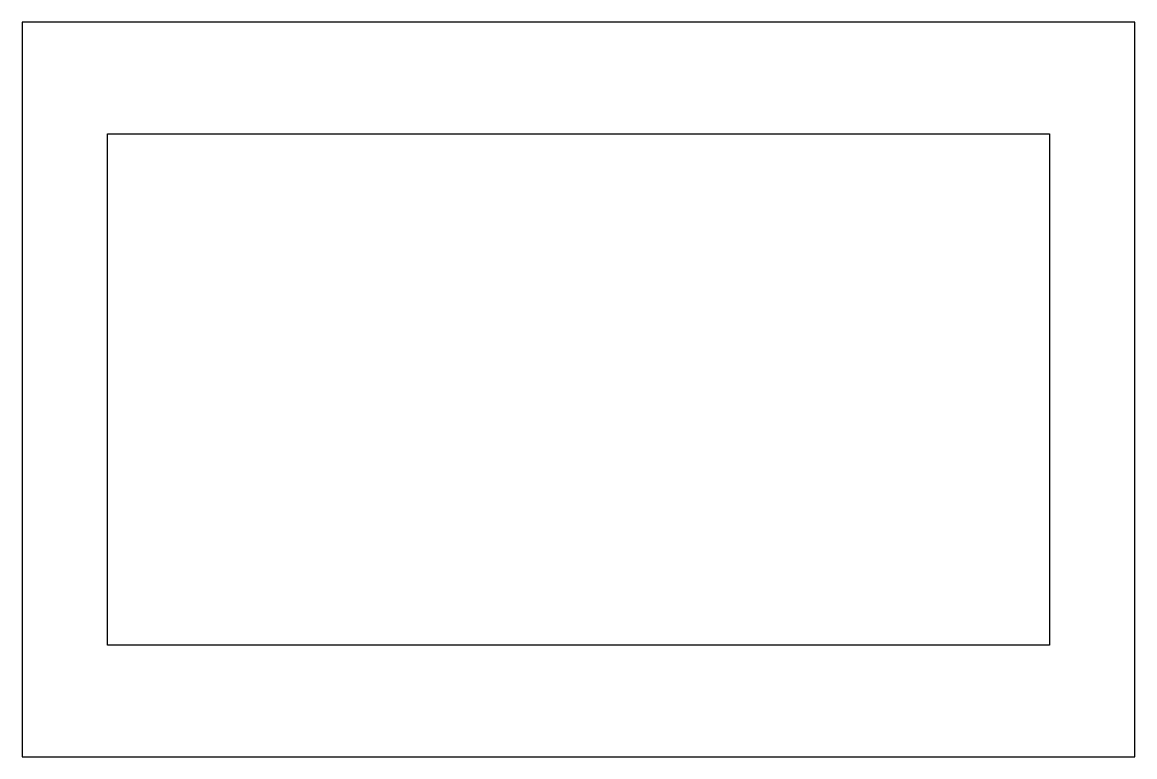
# Model space of a CAD drawing. Header units: inches. Extents: x -13.2 to 13.2, y -8.8 to 8.8.
import ezdxf

# ---------------------------------------------------------------- set-up
doc = ezdxf.new("R2010")
doc.units = ezdxf.units.IN
doc.header["$MEASUREMENT"] = 0

msp = doc.modelspace()

# ---------------------------------------------------------------- linework, layer by layer
at = {"color": 7, "linetype": 'Continuous', "lineweight": 25}
for p, q in [((13.25, 8.75), (-13.25, 8.75)), ((-13.25, 8.75), (-13.25, -8.75)), ((13.25, -8.75), (13.25, 8.75)), ((-11.219, 6.094), (11.219, 6.094)), ((-11.219, -6.094), (-11.219, 6.094)), ((11.219, 6.094), (11.219, -6.094)), ((11.219, -6.094), (-11.219, -6.094)), ((-13.25, -8.75), (13.25, -8.75))]:
    msp.add_line(p, q, dxfattribs=at)

doc.saveas('drawing.dxf')
